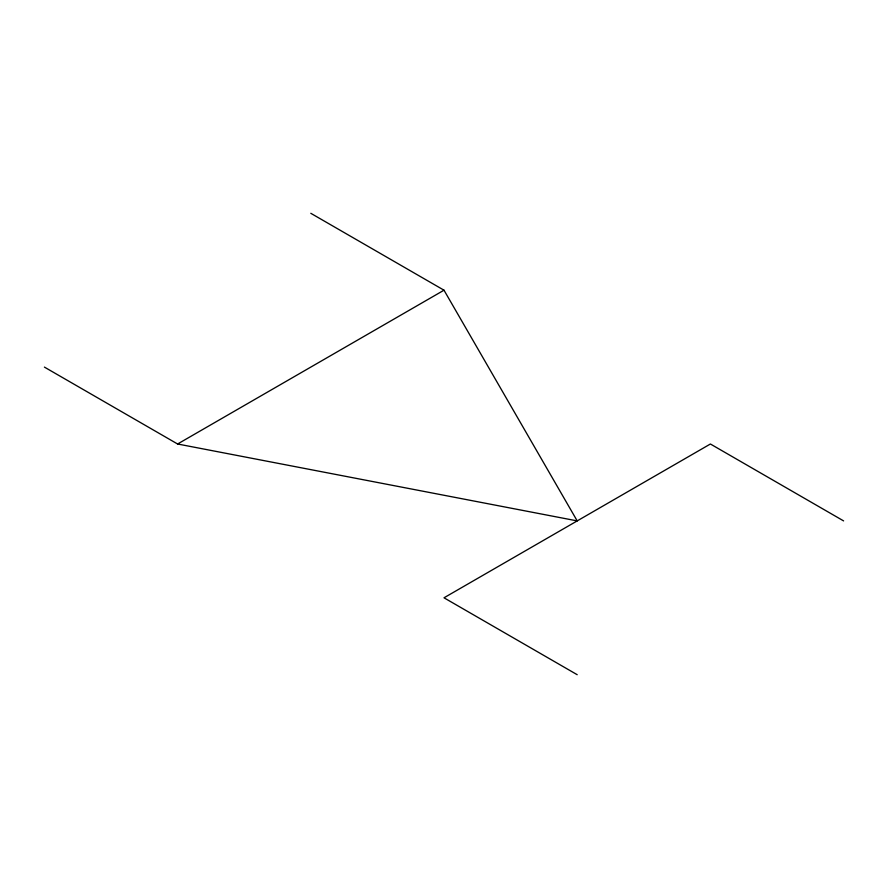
<?xml version="1.0" encoding="UTF-8"?>
<svg xmlns="http://www.w3.org/2000/svg" width="888" height="888" viewBox="0 0 888 888"><rect width="100%" height="100%" fill="white"/><g stroke="black" fill="none" stroke-linecap="round" stroke-linejoin="round"><path stroke-width="1.33" d="M177.6 444L444 290.198L577.2 520.901L177.6 444L44.4 367.099M310.8 213.298L444 290.198M843.6 520.901L710.4 444L444 597.802L577.2 674.702"/></g></svg>
